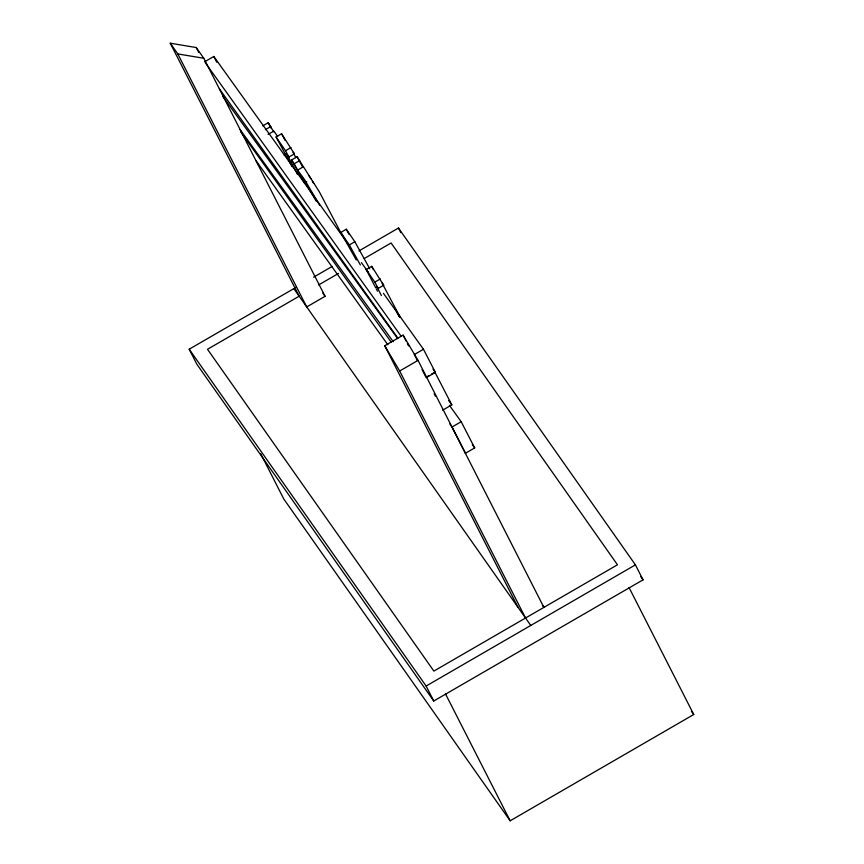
<?xml version="1.0" encoding="UTF-8"?>
<svg xmlns="http://www.w3.org/2000/svg" width="864" height="864" viewBox="0 0 864 864"><rect width="100%" height="100%" fill="white"/><g stroke="black" fill="none" stroke-linecap="round" stroke-linejoin="round"><path stroke-width="1.3" d="M262.742 125.906L268.24 122.688L273.661 131.738M265.345 129.708L270.842 126.49M268.067 134.33L273.866 131.123L277.646 136.458M292.086 166.666L276.07 136.976L281.567 133.758L294.408 153.857L288.9 157.064L287.669 155.563L297.572 174.571M276.07 136.976L285.509 150.757L291.017 147.55M284.18 155.228L286.373 153.943M306.742 181.764L304.538 183.049L291.589 159.98L297.086 156.762L319.28 191.722L341.809 234.576M291.589 159.98L294.192 163.782L299.689 160.564M294.192 163.782L297.605 170.132L303.102 166.914M356.249 259.978L340.794 232.448L346.291 229.23L354.845 241.726L369.749 268.78M340.794 232.448L349.348 244.944L354.845 241.726M375.71 287.766L366.206 269.557L371.704 266.35L383.702 285.228L378.205 288.446L376.704 286.373L381.37 295.52M366.206 269.557L374.814 282.139L380.311 278.921M204.638 61.798L213.818 56.484L345.74 240.71M358.949 250.927L398.477 228.031L635.418 564.862L643.043 579.841L433.75 701.006L196.819 364.176L189.184 349.207L296.158 287.28M313.6 277.182L332.208 266.404M318.697 284.904L338.548 273.413M364.241 258.541L391.09 242.989L617.468 564.797L433.879 671.09L207.5 349.283L299.171 296.212L170.251 43.2L196.236 47.542L203.785 58.266L325.069 296.309L306.709 306.936L177.8 53.924L170.251 43.2M517.99 607.295L384.739 345.762L403.099 335.135L418.036 360.374L543.899 607.392L542.387 605.243M422.042 369.608L426.211 377.698L435.391 372.384L423.468 349.261L414.299 354.586L417.269 360.364M525.539 618.019L399.676 371.002L418.036 360.374M426.848 376.801L429.149 375.473M431.438 374.144L434.884 372.146L451.818 404.86L442.638 410.173M449.842 424.008L452.002 427.032L461.182 421.718L474.682 447.919L465.502 453.233L464.972 452.477M189.184 349.207L426.125 686.038L635.418 564.862M260.593 453.481L283.781 498.992L510.16 820.8L693.749 714.506L629.057 587.552M297.605 170.132L304.7 179.788L319.68 205.351M177.8 53.924L203.785 58.266M382.212 283.154L383.702 285.228M294.408 153.857L293.166 152.345L295.747 157.594M448.675 400.496L451.818 404.86M222.556 96.023L397.71 338.677M240.149 129.643L393.217 341.701M347.306 242.903L348.872 245.095M361.444 262.634L368.507 272.506M383.432 293.339L423.468 349.261M433.037 369.09L435.391 372.384M205.297 62.705L401.188 336.28M449.42 405.292L461.182 421.718M219.348 88.808L397.699 337.889M472.327 444.625L474.682 447.919M240.829 132.116L391.36 342.349M255.83 160.423L387.828 344.758M640.721 576.536L643.043 579.841M691.416 711.202L693.749 714.506M322.812 293.09L325.069 296.309M293.836 288.619L530.766 625.45M308.664 175.295L310.943 178.826M312.325 181.148L313.708 183.46M384.739 345.762L399.676 371.002M349.348 244.944L360.364 264.935M395.302 309.128L399.6 317.077M281.567 133.758L285.152 140.422M400.14 317.11L382.374 283.662M346.291 229.23L349.121 234.49M374.814 282.139L378.205 288.446M297.086 156.762L302.573 166.968M285.509 150.757L288.9 157.064M268.24 122.688L271.274 128.347M316.289 201.355L301.525 176.299L304.538 183.049M371.704 266.35L373.367 269.514M376.304 288.9L377.482 291.168M434.171 393.822L435.38 396.155M396.932 312.282L399.103 316.494M452.002 427.032L465.502 453.233M213.818 56.484L216.799 62.262M398.477 228.031L400.82 232.643M403.099 335.135L406.156 341.14M407.376 343.537L408.607 345.946M196.236 47.542L198.688 52.348M445.468 693.846L510.16 820.8M426.125 686.038L433.75 701.006"/></g></svg>
